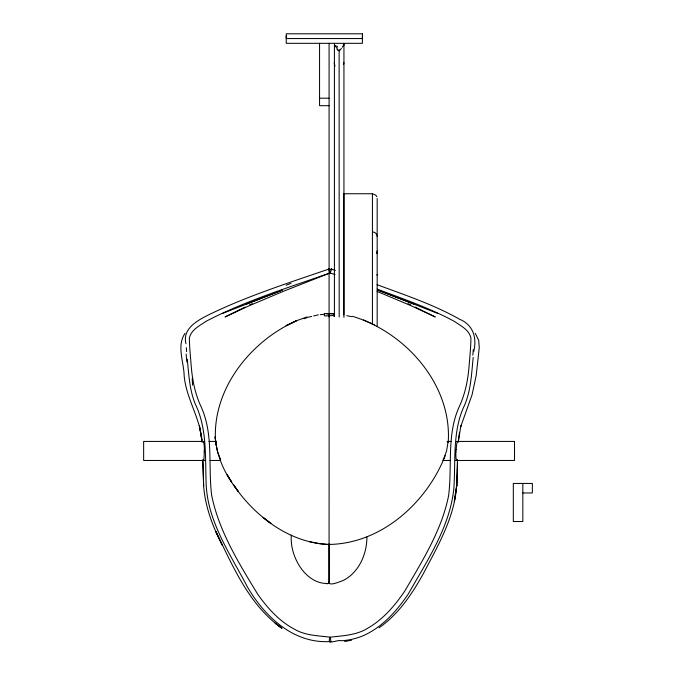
<?xml version="1.0" encoding="UTF-8"?>
<svg xmlns="http://www.w3.org/2000/svg" width="676" height="676" viewBox="0 0 676 676"><rect width="100%" height="100%" fill="white"/><g stroke="black" fill="none" stroke-linecap="round" stroke-linejoin="round"><path stroke-width="1.01" d="M286.235 35.955L286.235 38.557L362.412 38.557L362.412 35.955M329.077 544.467L329.161 315.92M329.077 543.732L329.077 580.532C326.795 588.002 340.797 581.022 343.019 580.591C358.939 572.597 366.899 554.143 366.933 536.989M457.373 469.245L456.722 485.106L454.331 501.584L456.663 485.968L457.458 461.438M457.365 470.234L457.483 459.595M456.013 451.923L456.038 450.943A9.489 0.972 -88.5 0 1 456.072 449.557M443.853 458.421L446.574 450.943L448.163 441.436M291.339 535.105C289.396 556.399 305.924 585.272 329.085 583.396M457.179 477.155L456.663 485.968L456.722 485.106C454.72 517.225 438.023 545.532 423.497 573.358C412.14 593.934 398.603 614.197 379.025 627.81M458.235 442.256L460.897 425.745L460.694 426.708L472.059 394.835L476.157 375.679L479.242 347.777L478.709 340.366L475.27 333.327M458.32 441.259L459.469 432.294M473.69 351.638C477.087 338.177 473.42 324.953 459.739 319.317C433.646 304.572 405.025 295.04 377.014 284.689M473.192 357.427C471.569 373.431 470.995 389.951 464.665 404.992C452.109 430.933 455.793 460.466 453.866 488.317C449.962 527.094 427.046 560.784 408.329 593.95C397.547 609.752 384.517 624.835 367.288 633.758C359.328 637.916 350.481 640.121 341.549 640.772C337.696 639.141 325.916 646.264 330.15 637.189C343.307 635.693 357.198 635.212 368.682 627.649C383.605 618.844 395.046 605.333 404.713 591.179C422.272 560.979 441.867 530.128 448.636 495.449C452.405 465.527 446.354 433.637 459.798 405.49C465.418 393.026 467.986 379.456 469.11 365.893C469.812 356.615 470.826 347.337 470.935 338.034C469.136 329.711 460.669 325.764 454.289 321.337C429.691 308.112 403.259 298.876 377.166 289.125M448.222 442.163C452.1 384.762 405.6 332.237 352.466 316.317M331.637 269.318C331.586 268.389 331.333 268.49 330.429 269.876C328.68 268.913 329.237 268.676 328.604 268.913M329.026 313.757L327.083 313.968M215.636 441.47L217.461 451.872L220.697 459.688M333.91 315.295L333.919 315.253A8.433 0.777 1.2 0 1 333.707 315.472M445.205 455.675C426.843 502.445 381.982 543.191 329.981 544.433M241.611 308.788L225.024 316.968L249.697 305.51L284.19 290.993L330.15 272.927L331.654 269.141L335.414 270.4M447.689 442.011L448.095 441.436M185.038 333.327C176.411 345.833 183.88 361.897 184.151 375.679C186.137 398.282 200.02 417.76 201.955 440.296L199.412 425.745L202.065 442.256M443.709 458.666L443.16 459.477M343.4 45.562L342.25 47.219M341.397 48.402L340.467 49.652M339.994 50.227L339.952 50.277A2.172 1.521 -6.4 0 1 339.504 50.615M242.515 308.34L245.101 307.081M249.486 304.977L252.309 303.668M339.445 50.692L338.82 50.641M286.168 285.264L291.026 283.362M222.218 313.554L282.424 290.097L246.639 303.997M304.065 318.751L306.887 317.695M307.132 316.943L296.434 320.737L286.024 325.739L296.35 320.838C250.044 341.355 211.461 390.052 215.636 442.459M335.051 274.608L330.15 272.927C288.297 287.68 245.489 300.735 206.011 321.337C199.64 325.764 191.173 329.711 189.373 338.034C189.483 347.337 190.497 356.615 191.198 365.893C192.322 379.456 194.891 393.026 200.51 405.49C213.954 433.637 207.904 465.527 211.672 495.449C218.982 531.353 239.05 563.581 257.928 594.55C267.797 608.392 279.61 621.514 294.897 629.44C305.662 635.66 318.244 635.626 330.15 637.189C331.223 640.823 330.851 642.546 329.66 641.887M330.919 641.541L330.843 641.566A1.496 1.014 -1.4 0 1 330.556 641.608M333.564 315.464L326.778 315.861M307.825 317.34L311.661 316.427M313.579 315.971L318.371 314.822M344.642 641.541L351.503 640.223M330.556 641.625L329.744 641.625A1.496 1.048 0.7 0 1 329.449 641.575C293.147 643.535 264.46 616.292 247.399 586.895C230.491 554.371 207.743 522.1 206.172 484.286C205.081 457.213 207.363 428.643 195.094 403.572C189.441 389.511 188.807 374.2 187.286 359.311M320.306 314.636L324.184 314.255M324.641 313.689L333.91 313.495L333.919 316.503M324.573 313.698L324.336 315.709M329.085 313.782L333.944 314.01M319.562 98.197L329.085 98.197M329.085 105.693L319.562 105.693L319.562 43.323M376.845 196.758L375.78 195.144L372.417 193.742L343.847 193.742L343.847 314.948M203.704 441.428L143.642 441.428L143.642 460.466L204.752 460.466M208.969 441.428L216.345 441.428M447.089 441.428L451.306 441.428M456.57 441.428L514.52 441.428L514.52 460.466L455.523 460.466M210.025 460.466L220.562 460.466M442.873 460.466L450.25 460.466M522.835 492.965L532.358 492.965L532.358 483.441L513.312 483.441L513.312 521.526L522.835 521.526L522.835 483.441M326.677 583.794L327.226 583.819M339.124 50.759L339.183 316.926M319.148 543.605L329.051 544.518C304.749 543.546 281.639 533.009 263.175 517.512L270.865 523.376C256.069 512.932 243.335 499.623 233.338 484.54L238.425 491.731L232.375 483.458L227.161 474.746L231.674 482.115C222.201 468.738 216.65 453.072 215.086 436.789L216.548 446.43M309.329 541.653L318.988 543.58M346.78 315.675L351.697 316.689M374.411 324.793L363.502 319.9M215.686 441.428L216.573 443.143M413.67 303.997L377.876 290.097L438.09 313.554M377.073 291.398L410.611 305.51L435.285 316.968L424.004 311.442M408 303.668L410.822 304.977M415.208 307.081L417.793 308.34M418.697 308.788L423.21 311.045M203.645 460.466L203.4 459.908M457.23 441.428L457.432 441.85M202.834 459.646L203.645 485.968C205.2 506.949 212.796 526.79 222.362 545.329L215.838 531.497C232.983 566.378 249.064 605.172 281.985 628.257L275.639 623.534M275.022 623.078L281.284 627.81M337.899 49.652L334.966 45.562M330.15 272.927L328.654 269.141C288.424 282.965 247.653 295.911 209.306 314.517C198.076 320.128 182.021 328.418 185.968 343.729M334.958 66.24L334.738 65.302A13.74 10.453 83.1 0 1 334.662 65.023M334.679 65.014L334.569 64.33M186.618 351.638L186.289 347.692M203.645 485.968L202.851 461.438M204.287 451.923L204.27 450.943A9.489 0.963 88.5 0 0 204.22 449.574M329.085 583.582L329.051 544.417M377.174 198.507L377.174 326.466M372.417 193.742L372.417 324.024M343.94 43.805L343.94 317.399M334.417 43.805L334.417 316.368M329.085 43.323L329.085 316.926M473.293 349.636A132.462 10.833 -86.8 0 1 472.82 355.187M331.696 269.099A7.292 2.442 -53.3 0 1 331.688 269.285M192.17 378.653A135.631 6.718 84.5 0 1 192.584 385.151M186.863 362.049A129.538 11.627 86.9 0 1 186.145 354.004M203.079 441.47A9.574 1.073 88.6 0 1 204.422 449.219M202.859 441.597A9.481 0.794 85.1 0 1 203.028 442.036M204.228 451.855A9.515 0.76 89.8 0 1 203.645 460.28M456.165 449.709A9.574 0.82 -86.8 0 1 457.213 441.741M456.663 460.432A9.515 0.955 -88.5 0 1 455.861 452.109M456.917 460.44A9.549 0.769 88.7 0 1 456.672 459.739M326.271 315.929A6.802 0.634 -3.4 0 1 324.641 315.447M372.417 231.919A4.757 4.597 0 0 1 377.174 236.515M377.174 250.897A4.757 4.74 0 0 1 376.845 252.647M377.174 251.895A4.757 4.732 0 0 1 376.845 253.635M376.845 274.752A4.757 1.208 0 0 1 377.174 275.2M338.786 50.666A2.172 1.589 2.3 0 1 338.431 50.337M337.501 50.269A12.227 6.481 23 0 1 337.07 49.635M335.178 45.731A14.889 1.893 43.7 0 1 335.068 45.562M337.73 47.159A11.991 1.682 42.1 0 1 336.665 45.909M334.316 63.341A10.495 9.084 82.8 0 1 334.282 62.403M334.434 64.355A11.965 9.836 83.4 0 1 334.341 63.578M343.307 44.777A11.991 2.374 -30.2 0 1 344.337 44.853M343.687 45.241A14.889 1.96 -43.1 0 1 343.594 45.402M339.479 49.661A12.227 5.324 -29.7 0 1 339.006 50.176M343.754 63.552A11.965 9.565 -83.4 0 1 343.661 64.313M343.797 62.42A10.495 8.805 -83.3 0 1 343.763 63.324M362.412 33.8L286.235 33.8L286.235 43.323L362.412 43.323L362.412 33.8"/></g></svg>
